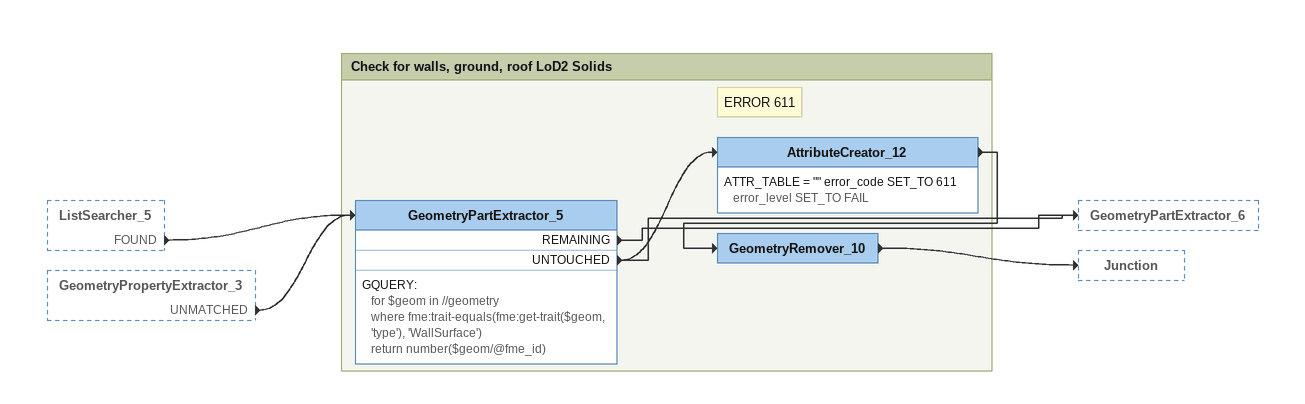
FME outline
ListSearcher_5 [outside]
    FOUND -> GeometryPartExtractor_5
GeometryPropertyExtractor_3 [outside]
    UNMATCHED -> GeometryPartExtractor_5

Bookmark: Check for walls, ground, roof LoD2 Solids
GeometryPartExtractor_5
    GQUERY:
      for $geom in //geometry
      where fme:trait-equals(fme:get-trait($geom, 'type'), 'WallSurface')
      return number($geom/@fme_id)
    REMAINING -> GeometryPartExtractor_6
    UNTOUCHED -> GeometryPartExtractor_6
    UNTOUCHED -> AttributeCreator_12
Note: ERROR 611
AttributeCreator_12
    ATTR_TABLE = "" error_code SET_TO 611  error_level SET_TO FAIL
    -> GeometryRemover_10
GeometryRemover_10
    -> Junction
